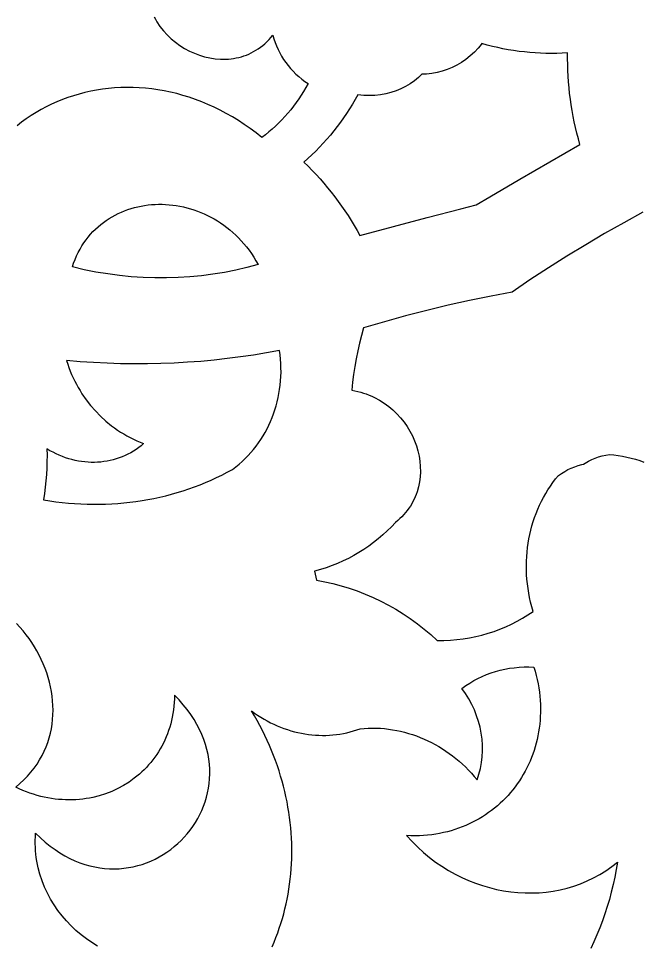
# Model space of a CAD drawing. Extents: x -3069 to -2029, y 258 to 1298.
# Drawn here: x -2752.1 to -2707.1, y 1134.5 to 1201.3 of the extents above; entities that cross this region are included whole.
import ezdxf

# ---------------------------------------------------------------- set-up
doc = ezdxf.new("R2010")
doc.units = 0
doc.layers.add('LAYER_1', color=18, linetype='CONTINUOUS')

msp = doc.modelspace()

# ---------------------------------------------------------------- linework, layer by layer
at = {"layer": 'LAYER_1'}
for points in [[(-2742.326, 1201.462), (-2742.228, 1201.282), (-2742.123, 1201.106), (-2741.896, 1200.768), (-2741.646, 1200.45), (-2741.375, 1200.151), (-2741.085, 1199.874), (-2740.778, 1199.618), (-2740.455, 1199.384), (-2740.119, 1199.173), (-2739.771, 1198.985), (-2739.412, 1198.822), (-2739.046, 1198.685), (-2738.672, 1198.573), (-2738.294, 1198.487), (-2737.913, 1198.429), (-2737.53, 1198.4), (-2737.148, 1198.399), (-2736.958, 1198.409), (-2736.769, 1198.427), (-2736.58, 1198.453), (-2736.393, 1198.486), (-2736.207, 1198.527), (-2736.023, 1198.576), (-2735.841, 1198.633), (-2735.661, 1198.698), (-2735.483, 1198.771), (-2735.308, 1198.852), (-2735.136, 1198.941), (-2734.966, 1199.039), (-2734.8, 1199.146), (-2734.637, 1199.26), (-2734.478, 1199.384), (-2734.323, 1199.517), (-2734.172, 1199.658), (-2734.025, 1199.808), (-2733.883, 1199.967), (-2733.746, 1200.136), (-2733.672, 1199.871), (-2733.586, 1199.61), (-2733.487, 1199.354), (-2733.376, 1199.103), (-2733.253, 1198.857), (-2733.118, 1198.617), (-2732.972, 1198.384), (-2732.815, 1198.157), (-2732.648, 1197.937), (-2732.47, 1197.725), (-2732.282, 1197.522), (-2732.084, 1197.327), (-2731.877, 1197.141), (-2731.661, 1196.964), (-2731.436, 1196.797), (-2731.203, 1196.641), (-2731.36, 1196.354), (-2731.524, 1196.073), (-2731.695, 1195.797), (-2731.874, 1195.526), (-2732.059, 1195.261), (-2732.252, 1195.001), (-2732.452, 1194.747), (-2732.659, 1194.499), (-2732.872, 1194.256), (-2733.092, 1194.02), (-2733.318, 1193.79), (-2733.551, 1193.566), (-2733.79, 1193.349), (-2734.036, 1193.138), (-2734.287, 1192.934), (-2734.545, 1192.736), (-2734.962, 1193.069), (-2735.383, 1193.385), (-2735.809, 1193.685), (-2736.24, 1193.967), (-2736.673, 1194.234), (-2737.111, 1194.484), (-2737.551, 1194.717), (-2737.994, 1194.935), (-2738.439, 1195.136), (-2738.886, 1195.322), (-2739.336, 1195.492), (-2739.786, 1195.646), (-2740.237, 1195.785), (-2740.689, 1195.908), (-2741.142, 1196.016), (-2741.594, 1196.109), (-2742.046, 1196.187), (-2742.497, 1196.25), (-2742.947, 1196.298), (-2743.396, 1196.331), (-2743.843, 1196.35), (-2744.288, 1196.354), (-2744.73, 1196.344), (-2745.17, 1196.32), (-2745.606, 1196.281), (-2746.039, 1196.229), (-2746.469, 1196.163), (-2746.894, 1196.083), (-2747.314, 1195.99), (-2747.73, 1195.882), (-2748.141, 1195.762), (-2748.546, 1195.628), (-2748.945, 1195.482), (-2749.338, 1195.322), (-2749.724, 1195.149), (-2750.104, 1194.964), (-2750.476, 1194.765), (-2750.84, 1194.555), (-2751.197, 1194.332), (-2751.546, 1194.096), (-2751.885, 1193.849), (-2752.216, 1193.589)], [(-2707.03, 1187.341), (-2708.418, 1186.582), (-2709.794, 1185.8), (-2711.159, 1184.995), (-2712.513, 1184.167), (-2713.855, 1183.318), (-2715.185, 1182.445), (-2716.464, 1181.577), (-2717.983, 1181.286), (-2719.54, 1180.963), (-2721.09, 1180.615), (-2722.632, 1180.243), (-2724.167, 1179.846), (-2725.693, 1179.426), (-2727.211, 1178.982), (-2727.359, 1178.433), (-2727.496, 1177.879), (-2727.619, 1177.321), (-2727.731, 1176.76), (-2727.83, 1176.196), (-2727.916, 1175.628), (-2727.99, 1175.057), (-2728.051, 1174.483), (-2727.833, 1174.443), (-2727.618, 1174.396), (-2727.408, 1174.341), (-2727.202, 1174.279), (-2727, 1174.21), (-2726.802, 1174.135), (-2726.609, 1174.053), (-2726.42, 1173.965), (-2726.056, 1173.77), (-2725.711, 1173.553), (-2725.384, 1173.314), (-2725.077, 1173.056), (-2724.79, 1172.779), (-2724.524, 1172.486), (-2724.278, 1172.177), (-2724.054, 1171.855), (-2723.852, 1171.521), (-2723.673, 1171.176), (-2723.517, 1170.822), (-2723.385, 1170.461), (-2723.276, 1170.094), (-2723.193, 1169.723), (-2723.134, 1169.349), (-2723.101, 1168.973), (-2723.094, 1168.598), (-2723.114, 1168.225), (-2723.161, 1167.855), (-2723.236, 1167.491), (-2723.339, 1167.132), (-2723.401, 1166.956), (-2723.471, 1166.782), (-2723.548, 1166.61), (-2723.632, 1166.441), (-2723.723, 1166.275), (-2723.822, 1166.111), (-2723.929, 1165.951), (-2724.043, 1165.794), (-2724.165, 1165.641), (-2724.295, 1165.492), (-2724.433, 1165.346), (-2724.578, 1165.205), (-2724.731, 1165.067), (-2724.893, 1164.935), (-2725.187, 1164.62), (-2725.493, 1164.316), (-2725.809, 1164.025), (-2726.135, 1163.746), (-2726.471, 1163.479), (-2726.817, 1163.224), (-2727.172, 1162.982), (-2727.536, 1162.753), (-2727.908, 1162.537), (-2728.289, 1162.335), (-2728.678, 1162.145), (-2729.074, 1161.97), (-2729.478, 1161.808), (-2729.889, 1161.66), (-2730.307, 1161.526), (-2730.731, 1161.407), (-2730.608, 1160.759), (-2730.007, 1160.65), (-2729.411, 1160.516), (-2728.819, 1160.361), (-2728.233, 1160.182), (-2727.653, 1159.981), (-2727.08, 1159.759), (-2726.515, 1159.515), (-2725.957, 1159.249), (-2725.409, 1158.963), (-2724.87, 1158.656), (-2724.342, 1158.329), (-2723.824, 1157.982), (-2723.317, 1157.616), (-2722.823, 1157.23), (-2722.342, 1156.825), (-2721.874, 1156.401), (-2721.401, 1156.405), (-2720.932, 1156.427), (-2720.466, 1156.466), (-2720.005, 1156.523), (-2719.548, 1156.596), (-2719.096, 1156.687), (-2718.65, 1156.795), (-2718.21, 1156.919), (-2717.776, 1157.06), (-2717.35, 1157.218), (-2716.93, 1157.392), (-2716.519, 1157.582), (-2716.115, 1157.788), (-2715.721, 1158.011), (-2715.335, 1158.249), (-2714.959, 1158.503), (-2715.053, 1158.834), (-2715.137, 1159.165), (-2715.21, 1159.497), (-2715.274, 1159.829), (-2715.327, 1160.161), (-2715.37, 1160.493), (-2715.404, 1160.824), (-2715.428, 1161.155), (-2715.442, 1161.484), (-2715.446, 1161.813), (-2715.44, 1162.14), (-2715.424, 1162.465), (-2715.399, 1162.789), (-2715.364, 1163.111), (-2715.32, 1163.43), (-2715.266, 1163.747), (-2715.203, 1164.062), (-2715.13, 1164.373), (-2715.047, 1164.682), (-2714.955, 1164.987), (-2714.854, 1165.289), (-2714.743, 1165.587), (-2714.624, 1165.881), (-2714.495, 1166.171), (-2714.356, 1166.457), (-2714.209, 1166.738), (-2714.052, 1167.015), (-2713.887, 1167.286), (-2713.712, 1167.553), (-2713.528, 1167.814), (-2713.335, 1168.069), (-2713.134, 1168.319), (-2712.91, 1168.473), (-2712.68, 1168.615), (-2712.444, 1168.743), (-2712.203, 1168.857), (-2711.956, 1168.958), (-2711.706, 1169.045), (-2711.452, 1169.119), (-2711.317, 1169.151), (-2711.2, 1169.224), (-2710.967, 1169.351), (-2710.728, 1169.466), (-2710.483, 1169.569), (-2710.232, 1169.659), (-2709.974, 1169.736), (-2709.712, 1169.798), (-2709.444, 1169.847), (-2709.125, 1169.813), (-2708.808, 1169.769), (-2708.494, 1169.714), (-2708.182, 1169.649), (-2707.873, 1169.575), (-2707.567, 1169.49), (-2707.263, 1169.395), (-2706.964, 1169.291)], [(-2746.397, 1134.327), (-2746.81, 1134.578), (-2747.211, 1134.851), (-2747.596, 1135.146), (-2747.966, 1135.46), (-2748.318, 1135.794), (-2748.653, 1136.146), (-2748.969, 1136.515), (-2749.264, 1136.901), (-2749.539, 1137.302), (-2749.792, 1137.718), (-2750.021, 1138.148), (-2750.226, 1138.59), (-2750.407, 1139.044), (-2750.56, 1139.509), (-2750.687, 1139.984), (-2750.74, 1140.225), (-2750.785, 1140.468), (-2750.824, 1140.713), (-2750.854, 1140.96), (-2750.877, 1141.209), (-2750.893, 1141.459), (-2750.9, 1141.711), (-2750.9, 1141.965), (-2750.892, 1142.219), (-2750.875, 1142.475), (-2750.53, 1142.143), (-2750.181, 1141.836), (-2749.83, 1141.554), (-2749.475, 1141.296), (-2749.119, 1141.061), (-2748.761, 1140.849), (-2748.402, 1140.66), (-2748.042, 1140.493), (-2747.682, 1140.348), (-2747.322, 1140.224), (-2746.962, 1140.121), (-2746.604, 1140.038), (-2746.247, 1139.975), (-2745.892, 1139.932), (-2745.54, 1139.907), (-2745.191, 1139.901), (-2744.845, 1139.913), (-2744.503, 1139.943), (-2744.165, 1139.99), (-2743.831, 1140.054), (-2743.504, 1140.134), (-2743.181, 1140.229), (-2742.865, 1140.34), (-2742.556, 1140.466), (-2742.253, 1140.607), (-2741.958, 1140.761), (-2741.671, 1140.929), (-2741.393, 1141.109), (-2741.123, 1141.303), (-2740.863, 1141.508), (-2740.612, 1141.726), (-2740.372, 1141.954), (-2740.142, 1142.193), (-2739.924, 1142.443), (-2739.717, 1142.702), (-2739.523, 1142.971), (-2739.341, 1143.249), (-2739.172, 1143.535), (-2739.016, 1143.829), (-2738.874, 1144.131), (-2738.747, 1144.44), (-2738.635, 1144.755), (-2738.538, 1145.077), (-2738.456, 1145.404), (-2738.391, 1145.737), (-2738.343, 1146.074), (-2738.312, 1146.416), (-2738.298, 1146.762), (-2738.302, 1147.112), (-2738.325, 1147.464), (-2738.367, 1147.819), (-2738.429, 1148.176), (-2738.51, 1148.534), (-2738.612, 1148.894), (-2738.734, 1149.254), (-2738.878, 1149.615), (-2739.043, 1149.975), (-2739.231, 1150.335), (-2739.441, 1150.694), (-2739.675, 1151.051), (-2739.932, 1151.406), (-2740.213, 1151.759), (-2740.518, 1152.109), (-2740.849, 1152.455), (-2740.855, 1152.181), (-2740.869, 1151.912), (-2740.891, 1151.645), (-2740.922, 1151.383), (-2740.961, 1151.125), (-2741.007, 1150.87), (-2741.062, 1150.62), (-2741.124, 1150.374), (-2741.194, 1150.132), (-2741.271, 1149.894), (-2741.355, 1149.66), (-2741.447, 1149.432), (-2741.545, 1149.207), (-2741.65, 1148.988), (-2741.762, 1148.773), (-2741.88, 1148.563), (-2742.004, 1148.357), (-2742.135, 1148.157), (-2742.272, 1147.962), (-2742.414, 1147.772), (-2742.563, 1147.587), (-2742.717, 1147.408), (-2742.876, 1147.234), (-2743.041, 1147.065), (-2743.211, 1146.903), (-2743.386, 1146.745), (-2743.565, 1146.594), (-2743.75, 1146.448), (-2744.133, 1146.175), (-2744.533, 1145.925), (-2744.949, 1145.701), (-2745.379, 1145.503), (-2745.824, 1145.331), (-2746.281, 1145.186), (-2746.749, 1145.068), (-2746.987, 1145.02), (-2747.227, 1144.979), (-2747.47, 1144.946), (-2747.715, 1144.92), (-2747.962, 1144.901), (-2748.21, 1144.89), (-2748.461, 1144.886), (-2748.712, 1144.89), (-2748.965, 1144.902), (-2749.22, 1144.921), (-2749.475, 1144.949), (-2749.732, 1144.985), (-2749.989, 1145.029), (-2750.247, 1145.081), (-2750.505, 1145.141), (-2750.764, 1145.209), (-2751.023, 1145.287), (-2751.282, 1145.372), (-2751.54, 1145.467), (-2751.799, 1145.57), (-2752.057, 1145.681), (-2752.315, 1145.802), (-2752.01, 1146.062), (-2751.724, 1146.33), (-2751.458, 1146.606), (-2751.212, 1146.889), (-2750.984, 1147.18), (-2750.774, 1147.477), (-2750.584, 1147.779), (-2750.411, 1148.088), (-2750.256, 1148.401), (-2750.119, 1148.719), (-2749.999, 1149.042), (-2749.895, 1149.368), (-2749.809, 1149.697), (-2749.739, 1150.029), (-2749.685, 1150.363), (-2749.647, 1150.699), (-2749.624, 1151.036), (-2749.617, 1151.375), (-2749.625, 1151.713), (-2749.647, 1152.052), (-2749.684, 1152.391), (-2749.735, 1152.728), (-2749.8, 1153.064), (-2749.879, 1153.398), (-2749.97, 1153.73), (-2750.075, 1154.059), (-2750.193, 1154.385), (-2750.323, 1154.707), (-2750.465, 1155.024), (-2750.619, 1155.338), (-2750.785, 1155.646), (-2750.962, 1155.948), (-2751.15, 1156.245), (-2751.348, 1156.535), (-2751.558, 1156.818), (-2751.777, 1157.093), (-2752.007, 1157.361), (-2752.246, 1157.621)], [(-2733.804, 1134.264), (-2733.662, 1134.597), (-2733.527, 1134.934), (-2733.4, 1135.274), (-2733.281, 1135.616), (-2733.168, 1135.961), (-2733.063, 1136.309), (-2732.966, 1136.659), (-2732.876, 1137.011), (-2732.794, 1137.366), (-2732.718, 1137.723), (-2732.651, 1138.082), (-2732.591, 1138.442), (-2732.538, 1138.805), (-2732.493, 1139.169), (-2732.456, 1139.535), (-2732.426, 1139.902), (-2732.403, 1140.27), (-2732.388, 1140.639), (-2732.381, 1141.01), (-2732.381, 1141.381), (-2732.389, 1141.754), (-2732.404, 1142.127), (-2732.427, 1142.5), (-2732.458, 1142.874), (-2732.496, 1143.248), (-2732.542, 1143.622), (-2732.595, 1143.997), (-2732.657, 1144.371), (-2732.725, 1144.746), (-2732.802, 1145.12), (-2732.886, 1145.493), (-2732.978, 1145.866), (-2733.078, 1146.239), (-2733.185, 1146.611), (-2733.3, 1146.981), (-2733.423, 1147.351), (-2733.554, 1147.72), (-2733.693, 1148.087), (-2733.839, 1148.453), (-2733.993, 1148.818), (-2734.155, 1149.181), (-2734.324, 1149.542), (-2734.502, 1149.902), (-2734.687, 1150.259), (-2734.88, 1150.615), (-2735.081, 1150.968), (-2735.29, 1151.319), (-2735.069, 1151.158), (-2734.845, 1151.004), (-2734.617, 1150.857), (-2734.385, 1150.719), (-2734.151, 1150.587), (-2733.915, 1150.464), (-2733.675, 1150.348), (-2733.434, 1150.239), (-2733.19, 1150.139), (-2732.944, 1150.046), (-2732.696, 1149.961), (-2732.447, 1149.884), (-2732.197, 1149.814), (-2731.945, 1149.753), (-2731.692, 1149.699), (-2731.439, 1149.653), (-2731.185, 1149.616), (-2730.931, 1149.586), (-2730.676, 1149.564), (-2730.422, 1149.551), (-2730.168, 1149.545), (-2729.914, 1149.548), (-2729.661, 1149.558), (-2729.408, 1149.577), (-2729.157, 1149.605), (-2728.907, 1149.64), (-2728.658, 1149.684), (-2728.411, 1149.736), (-2728.166, 1149.797), (-2727.923, 1149.866), (-2727.682, 1149.943), (-2727.444, 1150.029), (-2727.15, 1150.054), (-2726.856, 1150.069), (-2726.562, 1150.074), (-2726.269, 1150.07), (-2725.975, 1150.056), (-2725.682, 1150.032), (-2725.39, 1149.998), (-2725.099, 1149.955), (-2724.809, 1149.903), (-2724.521, 1149.841), (-2724.235, 1149.771), (-2723.95, 1149.691), (-2723.668, 1149.602), (-2723.387, 1149.504), (-2723.11, 1149.398), (-2722.835, 1149.283), (-2722.564, 1149.159), (-2722.295, 1149.027), (-2722.03, 1148.887), (-2721.769, 1148.738), (-2721.512, 1148.581), (-2721.259, 1148.417), (-2721.011, 1148.244), (-2720.767, 1148.063), (-2720.528, 1147.874), (-2720.294, 1147.678), (-2720.065, 1147.474), (-2719.842, 1147.263), (-2719.625, 1147.044), (-2719.413, 1146.818), (-2719.208, 1146.585), (-2719.009, 1146.345), (-2718.875, 1146.748), (-2718.768, 1147.159), (-2718.689, 1147.576), (-2718.638, 1147.998), (-2718.615, 1148.423), (-2718.618, 1148.849), (-2718.648, 1149.277), (-2718.706, 1149.704), (-2718.789, 1150.129), (-2718.899, 1150.551), (-2719.035, 1150.969), (-2719.197, 1151.38), (-2719.385, 1151.785), (-2719.598, 1152.181), (-2719.837, 1152.567), (-2720.1, 1152.942), (-2719.822, 1153.141), (-2719.537, 1153.327), (-2719.243, 1153.5), (-2718.942, 1153.66), (-2718.634, 1153.806), (-2718.319, 1153.938), (-2717.998, 1154.056), (-2717.671, 1154.161), (-2717.339, 1154.252), (-2717.002, 1154.328), (-2716.661, 1154.39), (-2716.315, 1154.438), (-2715.966, 1154.471), (-2715.613, 1154.49), (-2715.258, 1154.494), (-2714.901, 1154.483), (-2714.812, 1154.179), (-2714.733, 1153.876), (-2714.663, 1153.574), (-2714.602, 1153.273), (-2714.551, 1152.973), (-2714.508, 1152.675), (-2714.475, 1152.378), (-2714.451, 1152.082), (-2714.435, 1151.789), (-2714.428, 1151.497), (-2714.429, 1151.207), (-2714.439, 1150.92), (-2714.458, 1150.634), (-2714.484, 1150.352), (-2714.519, 1150.071), (-2714.562, 1149.794), (-2714.613, 1149.519), (-2714.671, 1149.247), (-2714.738, 1148.979), (-2714.812, 1148.713), (-2714.893, 1148.451), (-2714.982, 1148.193), (-2715.079, 1147.938), (-2715.182, 1147.687), (-2715.293, 1147.439), (-2715.411, 1147.196), (-2715.536, 1146.957), (-2715.667, 1146.723), (-2715.806, 1146.493), (-2715.951, 1146.267), (-2716.102, 1146.046), (-2716.26, 1145.83), (-2716.424, 1145.619), (-2716.594, 1145.414), (-2716.771, 1145.213), (-2716.953, 1145.018), (-2717.142, 1144.829), (-2717.336, 1144.645), (-2717.536, 1144.467), (-2717.741, 1144.295), (-2717.953, 1144.129), (-2718.169, 1143.969), (-2718.391, 1143.815), (-2718.618, 1143.669), (-2718.85, 1143.528), (-2719.087, 1143.395), (-2719.328, 1143.268), (-2719.575, 1143.149), (-2719.826, 1143.036), (-2720.082, 1142.931), (-2720.343, 1142.834), (-2720.607, 1142.744), (-2720.876, 1142.662), (-2721.15, 1142.587), (-2721.427, 1142.521), (-2721.708, 1142.462), (-2721.993, 1142.412), (-2722.282, 1142.371), (-2722.574, 1142.338), (-2722.87, 1142.313), (-2723.17, 1142.298), (-2723.473, 1142.291), (-2723.779, 1142.293), (-2724.088, 1142.305), (-2723.697, 1141.879), (-2723.291, 1141.474), (-2722.871, 1141.093), (-2722.438, 1140.734), (-2721.994, 1140.398), (-2721.538, 1140.086), (-2721.071, 1139.796), (-2720.596, 1139.529), (-2720.112, 1139.286), (-2719.621, 1139.066), (-2719.124, 1138.869), (-2718.621, 1138.697), (-2718.114, 1138.548), (-2717.603, 1138.423), (-2717.089, 1138.322), (-2716.574, 1138.245), (-2716.058, 1138.193), (-2715.542, 1138.165), (-2715.027, 1138.161), (-2714.514, 1138.182), (-2714.005, 1138.228), (-2713.499, 1138.298), (-2712.998, 1138.394), (-2712.503, 1138.514), (-2712.015, 1138.66), (-2711.535, 1138.831), (-2711.063, 1139.028), (-2710.601, 1139.25), (-2710.149, 1139.498), (-2709.709, 1139.771), (-2709.282, 1140.071), (-2708.867, 1140.396), (-2708.959, 1139.847), (-2709.064, 1139.302), (-2709.182, 1138.762), (-2709.312, 1138.227), (-2709.455, 1137.698), (-2709.61, 1137.173), (-2709.777, 1136.655), (-2709.956, 1136.142), (-2710.148, 1135.635), (-2710.351, 1135.134), (-2710.566, 1134.639), (-2710.793, 1134.151)]]:
    msp.add_lwpolyline(points, dxfattribs=at)
for points in [[(-2719.074, 1187.878), (-2718.089, 1188.461), (-2715.925, 1189.73), (-2713.755, 1190.991), (-2711.58, 1192.242), (-2711.693, 1192.644), (-2711.799, 1193.047), (-2711.897, 1193.453), (-2711.987, 1193.86), (-2712.07, 1194.269), (-2712.145, 1194.679), (-2712.212, 1195.092), (-2712.271, 1195.505), (-2712.323, 1195.92), (-2712.366, 1196.335), (-2712.402, 1196.752), (-2712.431, 1197.169), (-2712.451, 1197.588), (-2712.463, 1198.006), (-2712.468, 1198.426), (-2712.465, 1198.845), (-2712.856, 1198.825), (-2713.247, 1198.813), (-2713.638, 1198.809), (-2714.029, 1198.814), (-2714.419, 1198.827), (-2714.809, 1198.849), (-2715.199, 1198.879), (-2715.587, 1198.917), (-2715.976, 1198.964), (-2716.363, 1199.019), (-2716.749, 1199.083), (-2717.134, 1199.155), (-2717.517, 1199.235), (-2717.9, 1199.324), (-2718.28, 1199.421), (-2718.66, 1199.526), (-2718.788, 1199.362), (-2718.921, 1199.204), (-2719.2, 1198.906), (-2719.495, 1198.632), (-2719.804, 1198.383), (-2720.127, 1198.16), (-2720.462, 1197.961), (-2720.807, 1197.788), (-2721.161, 1197.642), (-2721.524, 1197.522), (-2721.893, 1197.428), (-2722.267, 1197.362), (-2722.646, 1197.323), (-2722.982, 1197.313), (-2723.228, 1197.082), (-2723.522, 1196.842), (-2723.834, 1196.624), (-2724.161, 1196.429), (-2724.502, 1196.258), (-2724.857, 1196.111), (-2725.223, 1195.989), (-2725.6, 1195.893), (-2725.987, 1195.823), (-2726.381, 1195.78), (-2726.783, 1195.765), (-2727.191, 1195.778), (-2727.397, 1195.796), (-2727.604, 1195.821), (-2727.797, 1195.479), (-2727.998, 1195.141), (-2728.206, 1194.808), (-2728.42, 1194.48), (-2728.642, 1194.157), (-2728.87, 1193.839), (-2729.104, 1193.526), (-2729.346, 1193.219), (-2729.593, 1192.916), (-2729.847, 1192.62), (-2730.108, 1192.329), (-2730.375, 1192.043), (-2730.648, 1191.763), (-2730.927, 1191.489), (-2731.212, 1191.221), (-2731.503, 1190.959), (-2731.204, 1190.665), (-2730.911, 1190.365), (-2730.623, 1190.06), (-2730.342, 1189.75), (-2730.067, 1189.435), (-2729.797, 1189.115), (-2729.534, 1188.79), (-2729.278, 1188.461), (-2729.027, 1188.126), (-2728.784, 1187.787), (-2728.546, 1187.444), (-2728.315, 1187.096), (-2728.091, 1186.745), (-2727.874, 1186.389), (-2727.663, 1186.028), (-2727.46, 1185.664), (-2725.036, 1186.318), (-2722.611, 1186.961), (-2720.183, 1187.594)], [(-2734.817, 1183.561), (-2735.621, 1183.344), (-2736.432, 1183.154), (-2737.251, 1182.992), (-2738.076, 1182.858), (-2738.906, 1182.75), (-2739.742, 1182.671), (-2740.581, 1182.618), (-2741.425, 1182.594), (-2742.271, 1182.596), (-2743.12, 1182.626), (-2743.97, 1182.684), (-2744.821, 1182.769), (-2745.673, 1182.882), (-2746.524, 1183.022), (-2747.374, 1183.19), (-2748.223, 1183.385), (-2748.129, 1183.66), (-2748.027, 1183.926), (-2747.915, 1184.184), (-2747.795, 1184.433), (-2747.667, 1184.674), (-2747.53, 1184.906), (-2747.386, 1185.129), (-2747.234, 1185.344), (-2747.074, 1185.55), (-2746.908, 1185.748), (-2746.735, 1185.937), (-2746.555, 1186.117), (-2746.369, 1186.289), (-2746.177, 1186.452), (-2745.979, 1186.607), (-2745.776, 1186.753), (-2745.568, 1186.89), (-2745.354, 1187.019), (-2745.136, 1187.139), (-2744.914, 1187.251), (-2744.687, 1187.354), (-2744.457, 1187.448), (-2744.223, 1187.534), (-2743.985, 1187.611), (-2743.745, 1187.679), (-2743.502, 1187.739), (-2743.256, 1187.79), (-2743.008, 1187.832), (-2742.758, 1187.866), (-2742.506, 1187.891), (-2742.253, 1187.907), (-2741.999, 1187.915), (-2741.743, 1187.914), (-2741.487, 1187.904), (-2741.231, 1187.886), (-2740.974, 1187.859), (-2740.718, 1187.823), (-2740.462, 1187.778), (-2740.206, 1187.725), (-2739.952, 1187.663), (-2739.699, 1187.593), (-2739.447, 1187.514), (-2739.197, 1187.426), (-2738.949, 1187.329), (-2738.703, 1187.224), (-2738.46, 1187.11), (-2738.219, 1186.987), (-2737.982, 1186.855), (-2737.748, 1186.715), (-2737.517, 1186.566), (-2737.291, 1186.408), (-2737.068, 1186.242), (-2736.85, 1186.066), (-2736.636, 1185.882), (-2736.428, 1185.69), (-2736.225, 1185.488), (-2736.027, 1185.278), (-2735.835, 1185.059), (-2735.648, 1184.831), (-2735.468, 1184.595), (-2735.295, 1184.349), (-2735.128, 1184.095), (-2734.969, 1183.832)], [(-2733.265, 1177.356), (-2734.204, 1177.182), (-2735.146, 1177.026), (-2736.093, 1176.886), (-2737.043, 1176.764), (-2737.996, 1176.658), (-2738.952, 1176.569), (-2739.911, 1176.498), (-2740.873, 1176.443), (-2741.837, 1176.405), (-2742.803, 1176.385), (-2743.771, 1176.381), (-2744.741, 1176.395), (-2745.713, 1176.425), (-2746.686, 1176.473), (-2747.66, 1176.537), (-2748.635, 1176.619), (-2748.556, 1176.365), (-2748.47, 1176.115), (-2748.377, 1175.867), (-2748.276, 1175.622), (-2748.169, 1175.381), (-2748.054, 1175.143), (-2747.933, 1174.908), (-2747.805, 1174.678), (-2747.67, 1174.451), (-2747.529, 1174.228), (-2747.229, 1173.795), (-2746.904, 1173.379), (-2746.557, 1172.982), (-2746.187, 1172.606), (-2745.797, 1172.25), (-2745.387, 1171.917), (-2745.175, 1171.759), (-2744.958, 1171.607), (-2744.737, 1171.461), (-2744.512, 1171.322), (-2744.282, 1171.189), (-2744.049, 1171.062), (-2743.812, 1170.942), (-2743.57, 1170.829), (-2743.326, 1170.723), (-2743.077, 1170.624), (-2743.253, 1170.474), (-2743.435, 1170.332), (-2743.622, 1170.198), (-2743.813, 1170.074), (-2744.009, 1169.959), (-2744.21, 1169.852), (-2744.415, 1169.755), (-2744.623, 1169.666), (-2744.835, 1169.586), (-2745.051, 1169.515), (-2745.269, 1169.453), (-2745.49, 1169.4), (-2745.714, 1169.356), (-2745.939, 1169.321), (-2746.167, 1169.295), (-2746.396, 1169.278), (-2746.627, 1169.27), (-2746.858, 1169.271), (-2747.09, 1169.281), (-2747.323, 1169.3), (-2747.556, 1169.329), (-2747.79, 1169.366), (-2748.022, 1169.413), (-2748.255, 1169.468), (-2748.486, 1169.533), (-2748.716, 1169.607), (-2748.945, 1169.69), (-2749.172, 1169.783), (-2749.397, 1169.884), (-2749.62, 1169.995), (-2749.84, 1170.115), (-2750.058, 1170.245), (-2750.051, 1169.779), (-2750.054, 1169.315), (-2750.069, 1168.852), (-2750.096, 1168.391), (-2750.133, 1167.932), (-2750.181, 1167.475), (-2750.241, 1167.02), (-2750.312, 1166.567), (-2749.86, 1166.493), (-2749.41, 1166.429), (-2748.959, 1166.374), (-2748.509, 1166.329), (-2748.059, 1166.293), (-2747.611, 1166.266), (-2747.163, 1166.248), (-2746.716, 1166.24), (-2746.27, 1166.241), (-2745.826, 1166.251), (-2745.383, 1166.27), (-2744.942, 1166.299), (-2744.502, 1166.336), (-2744.064, 1166.383), (-2743.629, 1166.439), (-2743.195, 1166.504), (-2742.764, 1166.578), (-2742.335, 1166.661), (-2741.908, 1166.753), (-2741.485, 1166.854), (-2741.064, 1166.964), (-2740.646, 1167.083), (-2740.231, 1167.211), (-2739.82, 1167.348), (-2739.412, 1167.494), (-2739.007, 1167.648), (-2738.607, 1167.812), (-2738.21, 1167.984), (-2737.816, 1168.165), (-2737.427, 1168.355), (-2737.043, 1168.553), (-2736.662, 1168.761), (-2736.421, 1168.946), (-2736.188, 1169.139), (-2735.963, 1169.339), (-2735.746, 1169.546), (-2735.537, 1169.76), (-2735.337, 1169.981), (-2735.144, 1170.208), (-2734.96, 1170.442), (-2734.784, 1170.681), (-2734.617, 1170.926), (-2734.458, 1171.177), (-2734.309, 1171.433), (-2734.167, 1171.695), (-2734.035, 1171.961), (-2733.912, 1172.232), (-2733.798, 1172.507), (-2733.692, 1172.787), (-2733.596, 1173.071), (-2733.51, 1173.359), (-2733.432, 1173.65), (-2733.365, 1173.945), (-2733.306, 1174.243), (-2733.257, 1174.545), (-2733.218, 1174.849), (-2733.189, 1175.155), (-2733.17, 1175.464), (-2733.16, 1175.775), (-2733.161, 1176.088), (-2733.172, 1176.403), (-2733.193, 1176.719), (-2733.224, 1177.037)]]:
    msp.add_lwpolyline(points, close=True, dxfattribs=at)

doc.saveas('drawing.dxf')
